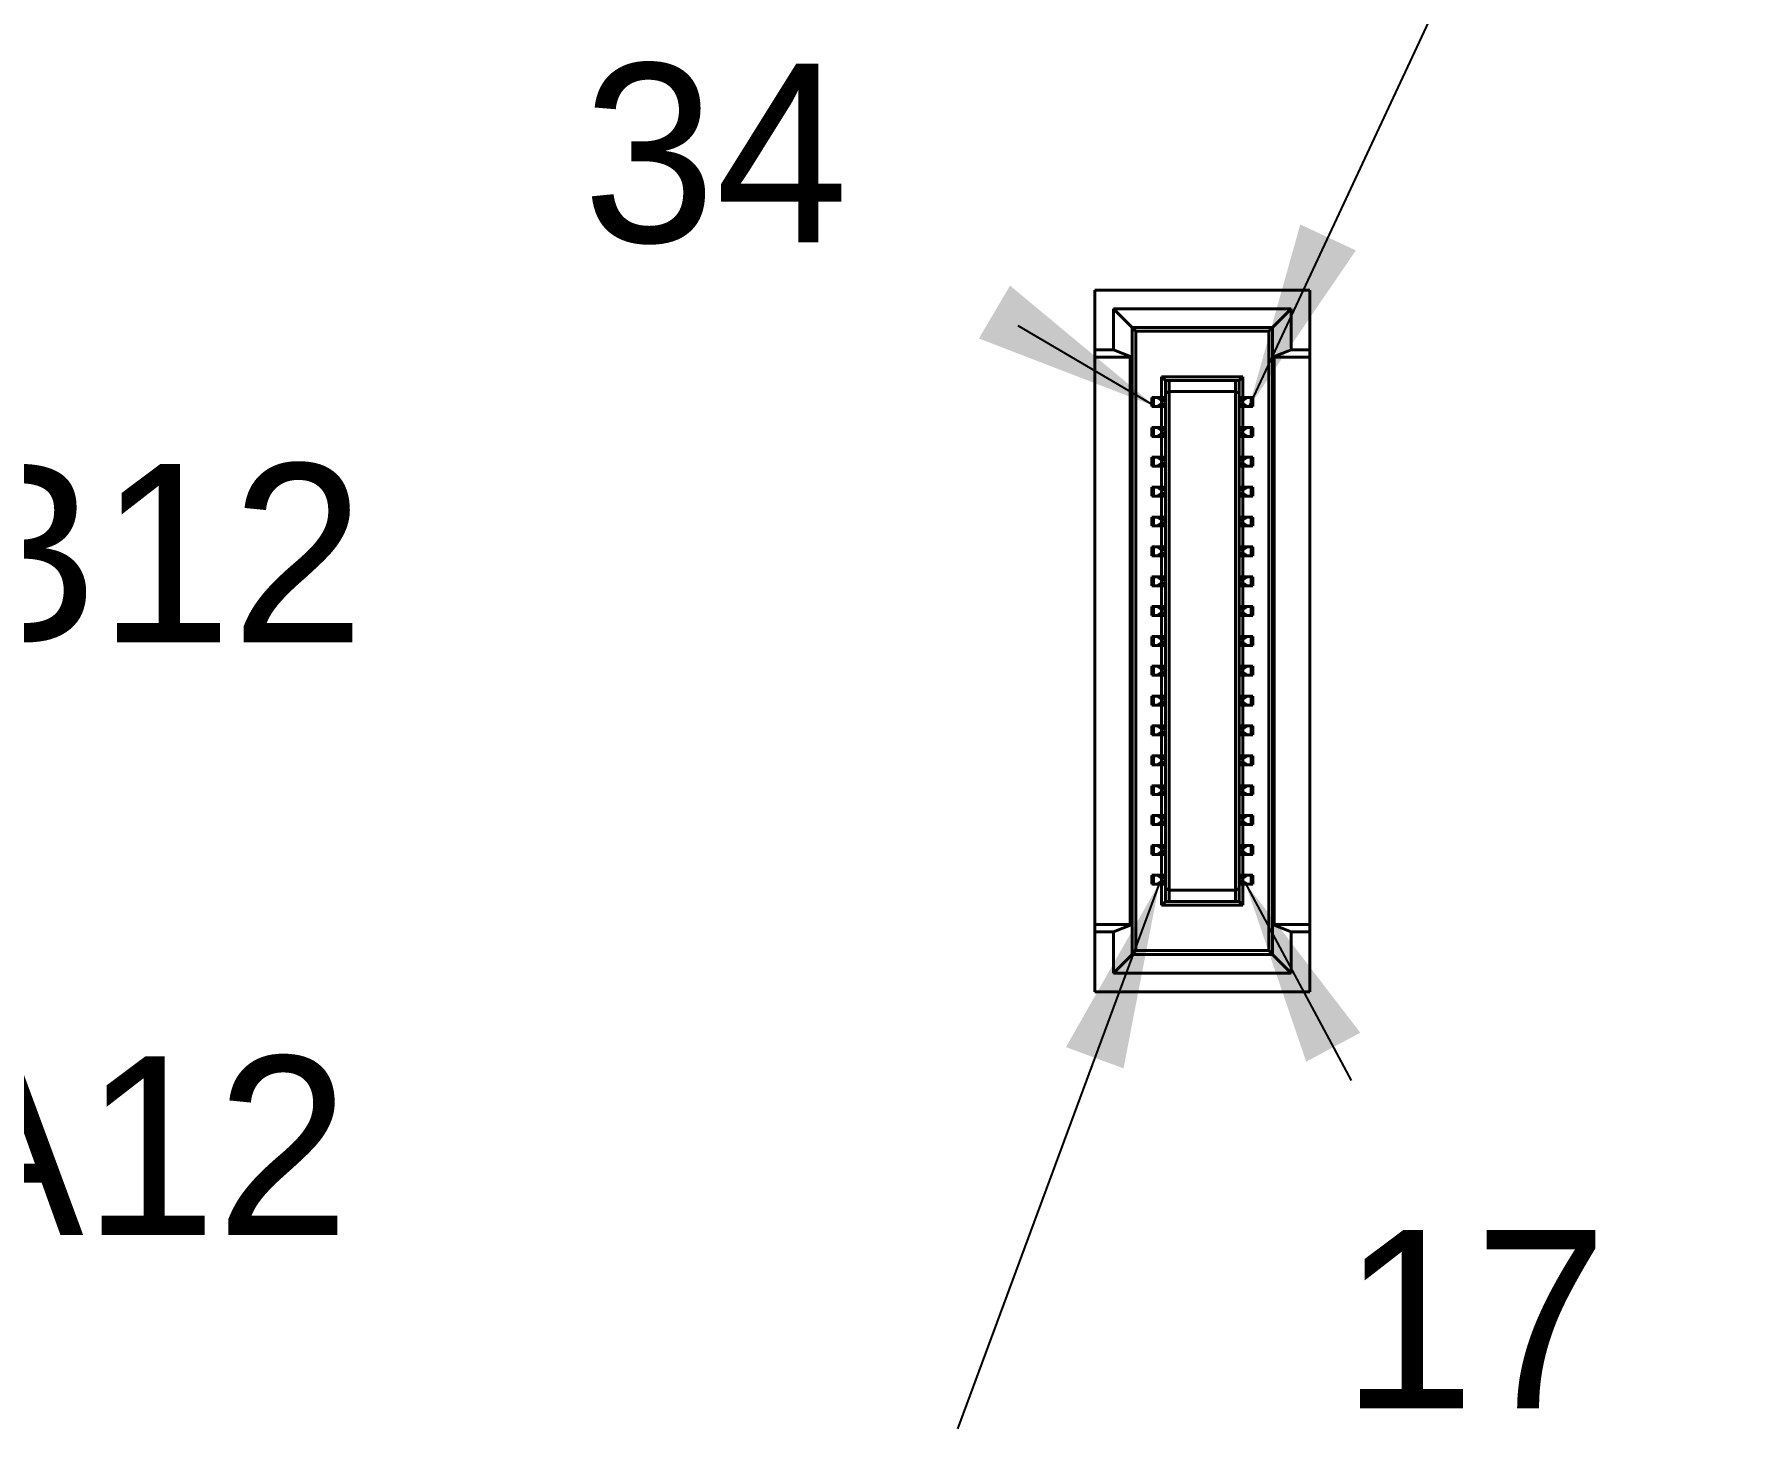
# Model space of a CAD drawing. Header units: millimetres. Extents: x 15 to 205, y 5 to 292.
# Drawn here: x 116.22 to 139.03, y 117.91 to 136.6 of the extents above; entities that cross this region are included whole.
import ezdxf

# ---------------------------------------------------------------- set-up
doc = ezdxf.new("R2010")
doc.units = ezdxf.units.MM
doc.layers.add('Annotations', color=7, linetype='Continuous')
doc.layers.add('Geometries', color=7, linetype='Continuous')
doc.dimstyles.new('ISO-25', dxfattribs={"dimtxt": 2.5, "dimasz": 2.5, "dimexe": 1.25, "dimexo": 0.625, "dimtad": 1, "dimtxsty": 'Standard', "dimcen": 2.5, "dimadec": 0, "dimazin": 0, "dimtfac": 1, "dimtmove": 0, "dimatfit": 3, "dimfxl": 1, "dimarcsym": 0})

msp = doc.modelspace()

# ---------------------------------------------------------------- linework, layer by layer
at = {"layer": 'Geometries', "linetype": 'Continuous', "lineweight": 40}
for p, q in [((130.428, 133.168), (133.308, 133.168)), ((130.428, 133.168), (130.428, 132.368)), ((133.308, 132.368), (133.308, 133.168)), ((130.678, 132.918), (130.928, 132.668)), ((133.058, 132.918), (130.678, 132.918)), ((130.678, 132.918), (130.678, 132.368)), ((133.058, 132.918), (132.808, 132.668)), ((133.058, 132.918), (133.058, 132.368)), ((130.928, 132.668), (130.978, 132.618)), ((130.928, 132.668), (130.928, 132.268)), ((132.808, 132.668), (130.928, 132.668)), ((130.978, 132.618), (130.978, 124.318)), ((130.978, 132.618), (132.758, 132.618)), ((132.808, 132.668), (132.758, 132.618)), ((132.758, 132.618), (132.758, 124.318)), ((132.808, 132.268), (132.808, 132.668)), ((130.428, 132.368), (130.678, 132.368)), ((130.428, 132.268), (130.428, 132.368)), ((130.678, 132.368), (130.928, 132.268)), ((133.058, 132.368), (132.808, 132.268)), ((133.058, 132.368), (133.308, 132.368)), ((133.308, 132.368), (133.308, 132.268)), ((130.428, 124.668), (130.428, 132.268)), ((130.903, 132.268), (130.428, 132.268)), ((130.903, 132.268), (130.903, 124.668)), ((130.928, 132.268), (130.903, 132.268)), ((130.928, 132.268), (130.928, 124.668)), ((132.808, 132.268), (132.808, 124.668)), ((132.833, 132.268), (132.808, 132.268)), ((132.833, 124.668), (132.833, 132.268)), ((132.833, 132.268), (133.308, 132.268)), ((133.308, 132.268), (133.308, 124.668)), ((131.323, 131.728), (131.323, 132.008)), ((131.323, 132.008), (131.373, 131.958)), ((131.323, 132.008), (132.413, 132.008)), ((131.423, 131.958), (131.373, 131.958)), ((131.373, 131.958), (131.373, 131.787)), ((131.423, 131.958), (131.423, 131.808)), ((132.313, 131.958), (131.423, 131.958)), ((132.313, 131.958), (132.363, 131.958)), ((132.313, 131.958), (132.313, 131.808)), ((132.413, 132.008), (132.363, 131.958)), ((132.363, 131.958), (132.363, 131.787)), ((132.413, 131.728), (132.413, 132.008)), ((131.193, 131.728), (131.215, 131.728)), ((131.193, 131.728), (131.193, 131.608)), ((131.264, 131.728), (131.215, 131.728)), ((131.215, 131.608), (131.215, 131.728)), ((131.264, 131.728), (131.323, 131.728)), ((131.323, 131.688), (131.264, 131.728)), ((131.323, 131.648), (131.264, 131.608)), ((131.323, 131.728), (131.373, 131.728)), ((131.373, 131.691), (131.323, 131.688)), ((131.323, 131.648), (131.323, 131.688)), ((131.373, 131.645), (131.323, 131.648)), ((131.373, 131.787), (131.423, 131.808)), ((131.373, 131.728), (131.373, 131.787)), ((131.373, 131.691), (131.373, 131.728)), ((131.373, 131.645), (131.373, 131.691)), ((131.373, 131.608), (131.373, 131.645)), ((131.423, 131.808), (132.313, 131.808)), ((131.423, 125.128), (131.423, 131.808)), ((132.313, 131.808), (132.313, 125.128)), ((132.363, 131.787), (132.313, 131.808)), ((132.363, 131.787), (132.363, 131.728)), ((132.413, 131.728), (132.363, 131.728)), ((132.363, 131.728), (132.363, 131.691)), ((132.363, 131.691), (132.413, 131.688)), ((132.363, 131.691), (132.363, 131.645)), ((132.363, 131.645), (132.413, 131.648)), ((132.363, 131.645), (132.363, 131.608)), ((132.413, 131.688), (132.472, 131.728)), ((132.472, 131.728), (132.413, 131.728)), ((132.413, 131.648), (132.413, 131.688)), ((132.413, 131.648), (132.472, 131.608)), ((132.472, 131.728), (132.521, 131.728)), ((132.543, 131.728), (132.521, 131.728)), ((132.521, 131.608), (132.521, 131.728)), ((132.543, 131.608), (132.543, 131.728)), ((131.193, 131.608), (131.215, 131.608)), ((131.264, 131.608), (131.215, 131.608)), ((131.323, 131.608), (131.264, 131.608)), ((131.323, 131.328), (131.323, 131.608)), ((131.373, 131.608), (131.323, 131.608)), ((131.373, 131.328), (131.373, 131.608)), ((132.363, 131.608), (132.413, 131.608)), ((132.363, 131.608), (132.363, 131.328)), ((132.413, 131.328), (132.413, 131.608)), ((132.413, 131.608), (132.472, 131.608)), ((132.472, 131.608), (132.521, 131.608)), ((132.543, 131.608), (132.521, 131.608)), ((131.193, 131.328), (131.215, 131.328)), ((131.193, 131.328), (131.193, 131.208)), ((131.193, 131.208), (131.215, 131.208)), ((131.264, 131.328), (131.215, 131.328)), ((131.215, 131.208), (131.215, 131.328)), ((131.264, 131.208), (131.215, 131.208)), ((131.264, 131.328), (131.323, 131.328)), ((131.323, 131.288), (131.264, 131.328)), ((131.323, 131.248), (131.264, 131.208)), ((131.323, 131.208), (131.264, 131.208)), ((131.323, 131.328), (131.373, 131.328)), ((131.373, 131.291), (131.323, 131.288)), ((131.323, 131.248), (131.323, 131.288)), ((131.373, 131.245), (131.323, 131.248)), ((131.323, 130.928), (131.323, 131.208)), ((131.373, 131.208), (131.323, 131.208)), ((131.373, 131.291), (131.373, 131.328)), ((131.373, 131.245), (131.373, 131.291)), ((131.373, 131.208), (131.373, 131.245)), ((131.373, 130.928), (131.373, 131.208)), ((132.363, 131.328), (132.363, 131.291)), ((132.413, 131.328), (132.363, 131.328)), ((132.363, 131.291), (132.413, 131.288)), ((132.363, 131.291), (132.363, 131.245)), ((132.363, 131.245), (132.413, 131.248)), ((132.363, 131.245), (132.363, 131.208)), ((132.363, 131.208), (132.413, 131.208)), ((132.363, 131.208), (132.363, 130.928)), ((132.413, 131.288), (132.472, 131.328)), ((132.472, 131.328), (132.413, 131.328)), ((132.413, 131.248), (132.413, 131.288)), ((132.413, 131.248), (132.472, 131.208)), ((132.413, 130.928), (132.413, 131.208)), ((132.413, 131.208), (132.472, 131.208)), ((132.472, 131.328), (132.521, 131.328)), ((132.472, 131.208), (132.521, 131.208)), ((132.543, 131.328), (132.521, 131.328)), ((132.521, 131.208), (132.521, 131.328)), ((132.543, 131.208), (132.521, 131.208)), ((132.543, 131.208), (132.543, 131.328)), ((131.193, 130.928), (131.215, 130.928)), ((131.193, 130.928), (131.193, 130.808)), ((131.193, 130.808), (131.215, 130.808)), ((131.264, 130.928), (131.215, 130.928)), ((131.215, 130.808), (131.215, 130.928)), ((131.264, 130.808), (131.215, 130.808)), ((131.264, 130.928), (131.323, 130.928)), ((131.323, 130.888), (131.264, 130.928)), ((131.323, 130.848), (131.264, 130.808)), ((131.323, 130.808), (131.264, 130.808)), ((131.323, 130.928), (131.373, 130.928)), ((131.373, 130.891), (131.323, 130.888)), ((131.323, 130.848), (131.323, 130.888)), ((131.373, 130.845), (131.323, 130.848)), ((131.323, 130.528), (131.323, 130.808)), ((131.373, 130.808), (131.323, 130.808)), ((131.373, 130.891), (131.373, 130.928)), ((131.373, 130.845), (131.373, 130.891)), ((131.373, 130.808), (131.373, 130.845)), ((131.373, 130.528), (131.373, 130.808)), ((132.413, 130.928), (132.363, 130.928)), ((132.363, 130.928), (132.363, 130.891)), ((132.363, 130.891), (132.413, 130.888)), ((132.363, 130.891), (132.363, 130.845)), ((132.363, 130.845), (132.413, 130.848)), ((132.363, 130.845), (132.363, 130.808)), ((132.363, 130.808), (132.413, 130.808)), ((132.363, 130.808), (132.363, 130.528)), ((132.472, 130.928), (132.413, 130.928)), ((132.413, 130.888), (132.472, 130.928)), ((132.413, 130.848), (132.413, 130.888)), ((132.413, 130.848), (132.472, 130.808)), ((132.413, 130.528), (132.413, 130.808)), ((132.413, 130.808), (132.472, 130.808)), ((132.472, 130.928), (132.521, 130.928)), ((132.472, 130.808), (132.521, 130.808)), ((132.543, 130.928), (132.521, 130.928)), ((132.521, 130.808), (132.521, 130.928)), ((132.543, 130.808), (132.521, 130.808)), ((132.543, 130.808), (132.543, 130.928)), ((131.193, 130.528), (131.215, 130.528)), ((131.193, 130.528), (131.193, 130.408)), ((131.264, 130.528), (131.215, 130.528)), ((131.215, 130.408), (131.215, 130.528)), ((131.264, 130.528), (131.323, 130.528)), ((131.323, 130.488), (131.264, 130.528)), ((131.323, 130.528), (131.373, 130.528)), ((131.373, 130.491), (131.323, 130.488)), ((131.323, 130.448), (131.323, 130.488)), ((131.373, 130.491), (131.373, 130.528)), ((131.373, 130.445), (131.373, 130.491)), ((132.413, 130.528), (132.363, 130.528)), ((132.363, 130.528), (132.363, 130.491)), ((132.363, 130.491), (132.413, 130.488)), ((132.363, 130.491), (132.363, 130.445)), ((132.413, 130.488), (132.472, 130.528)), ((132.472, 130.528), (132.413, 130.528)), ((132.413, 130.448), (132.413, 130.488)), ((132.472, 130.528), (132.521, 130.528)), ((132.543, 130.528), (132.521, 130.528)), ((132.521, 130.408), (132.521, 130.528)), ((132.543, 130.408), (132.543, 130.528)), ((131.193, 130.408), (131.215, 130.408)), ((131.264, 130.408), (131.215, 130.408)), ((131.323, 130.448), (131.264, 130.408)), ((131.323, 130.408), (131.264, 130.408)), ((131.373, 130.445), (131.323, 130.448)), ((131.323, 130.128), (131.323, 130.408)), ((131.373, 130.408), (131.323, 130.408)), ((131.373, 130.408), (131.373, 130.445)), ((131.373, 130.128), (131.373, 130.408)), ((132.363, 130.445), (132.413, 130.448)), ((132.363, 130.445), (132.363, 130.408)), ((132.363, 130.408), (132.413, 130.408)), ((132.363, 130.408), (132.363, 130.128)), ((132.413, 130.448), (132.472, 130.408)), ((132.413, 130.128), (132.413, 130.408)), ((132.413, 130.408), (132.472, 130.408)), ((132.472, 130.408), (132.521, 130.408)), ((132.543, 130.408), (132.521, 130.408)), ((131.193, 130.128), (131.215, 130.128)), ((131.193, 130.128), (131.193, 130.008)), ((131.264, 130.128), (131.215, 130.128)), ((131.215, 130.008), (131.215, 130.128)), ((131.264, 130.128), (131.323, 130.128)), ((131.323, 130.088), (131.264, 130.128)), ((131.323, 130.048), (131.264, 130.008)), ((131.323, 130.128), (131.373, 130.128)), ((131.373, 130.091), (131.323, 130.088)), ((131.323, 130.048), (131.323, 130.088)), ((131.373, 130.045), (131.323, 130.048)), ((131.373, 130.091), (131.373, 130.128)), ((131.373, 130.045), (131.373, 130.091)), ((131.373, 130.008), (131.373, 130.045)), ((132.413, 130.128), (132.363, 130.128)), ((132.363, 130.128), (132.363, 130.091)), ((132.363, 130.091), (132.413, 130.088)), ((132.363, 130.091), (132.363, 130.045)), ((132.363, 130.045), (132.413, 130.048)), ((132.363, 130.045), (132.363, 130.008)), ((132.472, 130.128), (132.413, 130.128)), ((132.413, 130.088), (132.472, 130.128)), ((132.413, 130.048), (132.413, 130.088)), ((132.413, 130.048), (132.472, 130.008)), ((132.472, 130.128), (132.521, 130.128)), ((132.521, 130.008), (132.521, 130.128)), ((132.543, 130.128), (132.521, 130.128)), ((132.543, 130.008), (132.543, 130.128)), ((131.193, 130.008), (131.215, 130.008)), ((131.264, 130.008), (131.215, 130.008)), ((131.323, 130.008), (131.264, 130.008)), ((131.323, 129.728), (131.323, 130.008)), ((131.373, 130.008), (131.323, 130.008)), ((131.373, 129.728), (131.373, 130.008)), ((132.363, 130.008), (132.413, 130.008)), ((132.363, 130.008), (132.363, 129.728)), ((132.413, 129.728), (132.413, 130.008)), ((132.413, 130.008), (132.472, 130.008)), ((132.472, 130.008), (132.521, 130.008)), ((132.543, 130.008), (132.521, 130.008)), ((131.193, 129.728), (131.215, 129.728)), ((131.193, 129.728), (131.193, 129.608)), ((131.193, 129.608), (131.215, 129.608)), ((131.264, 129.728), (131.215, 129.728)), ((131.215, 129.608), (131.215, 129.728)), ((131.264, 129.608), (131.215, 129.608)), ((131.264, 129.728), (131.323, 129.728)), ((131.323, 129.688), (131.264, 129.728)), ((131.323, 129.648), (131.264, 129.608)), ((131.323, 129.608), (131.264, 129.608)), ((131.323, 129.728), (131.373, 129.728)), ((131.373, 129.691), (131.323, 129.688)), ((131.323, 129.648), (131.323, 129.688)), ((131.373, 129.645), (131.323, 129.648)), ((131.323, 129.328), (131.323, 129.608)), ((131.373, 129.608), (131.323, 129.608)), ((131.373, 129.691), (131.373, 129.728)), ((131.373, 129.645), (131.373, 129.691)), ((131.373, 129.608), (131.373, 129.645)), ((131.373, 129.328), (131.373, 129.608)), ((132.413, 129.728), (132.363, 129.728)), ((132.363, 129.728), (132.363, 129.691)), ((132.363, 129.691), (132.363, 129.645)), ((132.363, 129.691), (132.413, 129.688)), ((132.363, 129.645), (132.413, 129.648)), ((132.363, 129.645), (132.363, 129.608)), ((132.363, 129.608), (132.413, 129.608)), ((132.363, 129.608), (132.363, 129.328)), ((132.413, 129.688), (132.472, 129.728)), ((132.472, 129.728), (132.413, 129.728)), ((132.413, 129.648), (132.413, 129.688)), ((132.413, 129.648), (132.472, 129.608)), ((132.413, 129.328), (132.413, 129.608)), ((132.413, 129.608), (132.472, 129.608)), ((132.472, 129.728), (132.521, 129.728)), ((132.472, 129.608), (132.521, 129.608)), ((132.521, 129.608), (132.521, 129.728)), ((132.543, 129.728), (132.521, 129.728)), ((132.543, 129.608), (132.521, 129.608)), ((132.543, 129.608), (132.543, 129.728)), ((131.193, 129.328), (131.193, 129.208)), ((131.193, 129.328), (131.215, 129.328)), ((131.193, 129.208), (131.215, 129.208)), ((131.264, 129.328), (131.215, 129.328)), ((131.215, 129.208), (131.215, 129.328)), ((131.264, 129.208), (131.215, 129.208)), ((131.264, 129.328), (131.323, 129.328)), ((131.323, 129.288), (131.264, 129.328)), ((131.323, 129.248), (131.264, 129.208)), ((131.323, 129.208), (131.264, 129.208)), ((131.323, 129.328), (131.373, 129.328)), ((131.373, 129.291), (131.323, 129.288)), ((131.323, 129.248), (131.323, 129.288)), ((131.373, 129.245), (131.323, 129.248)), ((131.323, 128.928), (131.323, 129.208)), ((131.373, 129.208), (131.323, 129.208)), ((131.373, 129.291), (131.373, 129.328)), ((131.373, 129.245), (131.373, 129.291)), ((131.373, 129.208), (131.373, 129.245)), ((131.373, 128.928), (131.373, 129.208)), ((132.413, 129.328), (132.363, 129.328)), ((132.363, 129.328), (132.363, 129.291)), ((132.363, 129.291), (132.413, 129.288)), ((132.363, 129.291), (132.363, 129.245)), ((132.363, 129.245), (132.413, 129.248)), ((132.363, 129.245), (132.363, 129.208)), ((132.363, 129.208), (132.413, 129.208)), ((132.363, 129.208), (132.363, 128.928)), ((132.472, 129.328), (132.413, 129.328)), ((132.413, 129.288), (132.472, 129.328)), ((132.413, 129.248), (132.413, 129.288)), ((132.413, 129.248), (132.472, 129.208)), ((132.413, 128.928), (132.413, 129.208)), ((132.413, 129.208), (132.472, 129.208)), ((132.472, 129.328), (132.521, 129.328)), ((132.472, 129.208), (132.521, 129.208)), ((132.543, 129.328), (132.521, 129.328)), ((132.521, 129.208), (132.521, 129.328)), ((132.543, 129.208), (132.521, 129.208)), ((132.543, 129.208), (132.543, 129.328)), ((131.193, 128.928), (131.215, 128.928)), ((131.193, 128.928), (131.193, 128.808)), ((131.264, 128.928), (131.215, 128.928)), ((131.215, 128.808), (131.215, 128.928)), ((131.264, 128.928), (131.323, 128.928)), ((131.323, 128.888), (131.264, 128.928)), ((131.323, 128.928), (131.373, 128.928)), ((131.373, 128.891), (131.323, 128.888)), ((131.323, 128.848), (131.323, 128.888)), ((131.373, 128.891), (131.373, 128.928)), ((131.373, 128.845), (131.373, 128.891)), ((132.413, 128.928), (132.363, 128.928)), ((132.363, 128.928), (132.363, 128.891)), ((132.363, 128.891), (132.413, 128.888)), ((132.363, 128.891), (132.363, 128.845)), ((132.472, 128.928), (132.413, 128.928)), ((132.413, 128.888), (132.472, 128.928)), ((132.413, 128.848), (132.413, 128.888)), ((132.472, 128.928), (132.521, 128.928)), ((132.521, 128.808), (132.521, 128.928)), ((132.543, 128.928), (132.521, 128.928)), ((132.543, 128.808), (132.543, 128.928)), ((131.193, 128.808), (131.215, 128.808)), ((131.264, 128.808), (131.215, 128.808)), ((131.323, 128.848), (131.264, 128.808)), ((131.323, 128.808), (131.264, 128.808)), ((131.373, 128.845), (131.323, 128.848)), ((131.323, 128.528), (131.323, 128.808)), ((131.373, 128.808), (131.323, 128.808)), ((131.373, 128.808), (131.373, 128.845)), ((131.373, 128.528), (131.373, 128.808)), ((132.363, 128.845), (132.413, 128.848)), ((132.363, 128.845), (132.363, 128.808)), ((132.363, 128.808), (132.363, 128.528)), ((132.363, 128.808), (132.413, 128.808)), ((132.413, 128.848), (132.472, 128.808)), ((132.413, 128.528), (132.413, 128.808)), ((132.413, 128.808), (132.472, 128.808)), ((132.472, 128.808), (132.521, 128.808)), ((132.543, 128.808), (132.521, 128.808)), ((131.193, 128.528), (131.193, 128.408)), ((131.193, 128.528), (131.215, 128.528)), ((131.264, 128.528), (131.215, 128.528)), ((131.215, 128.408), (131.215, 128.528)), ((131.264, 128.528), (131.323, 128.528)), ((131.323, 128.488), (131.264, 128.528)), ((131.323, 128.448), (131.264, 128.408)), ((131.323, 128.528), (131.373, 128.528)), ((131.373, 128.491), (131.323, 128.488)), ((131.323, 128.448), (131.323, 128.488)), ((131.373, 128.445), (131.323, 128.448)), ((131.373, 128.491), (131.373, 128.528)), ((131.373, 128.445), (131.373, 128.491)), ((131.373, 128.408), (131.373, 128.445)), ((132.363, 128.528), (132.363, 128.491)), ((132.413, 128.528), (132.363, 128.528)), ((132.363, 128.491), (132.413, 128.488)), ((132.363, 128.491), (132.363, 128.445)), ((132.363, 128.445), (132.413, 128.448)), ((132.363, 128.445), (132.363, 128.408)), ((132.472, 128.528), (132.413, 128.528)), ((132.413, 128.488), (132.472, 128.528)), ((132.413, 128.448), (132.413, 128.488)), ((132.413, 128.448), (132.472, 128.408)), ((132.472, 128.528), (132.521, 128.528)), ((132.543, 128.528), (132.521, 128.528)), ((132.521, 128.408), (132.521, 128.528)), ((132.543, 128.408), (132.543, 128.528)), ((131.193, 128.408), (131.215, 128.408)), ((131.264, 128.408), (131.215, 128.408)), ((131.323, 128.408), (131.264, 128.408)), ((131.323, 128.128), (131.323, 128.408)), ((131.373, 128.408), (131.323, 128.408)), ((131.373, 128.128), (131.373, 128.408)), ((132.363, 128.408), (132.413, 128.408)), ((132.363, 128.408), (132.363, 128.128)), ((132.413, 128.128), (132.413, 128.408)), ((132.413, 128.408), (132.472, 128.408)), ((132.472, 128.408), (132.521, 128.408)), ((132.543, 128.408), (132.521, 128.408)), ((131.193, 128.128), (131.215, 128.128)), ((131.193, 128.128), (131.193, 128.008)), ((131.193, 128.008), (131.215, 128.008)), ((131.264, 128.128), (131.215, 128.128)), ((131.215, 128.008), (131.215, 128.128)), ((131.264, 128.008), (131.215, 128.008)), ((131.264, 128.128), (131.323, 128.128)), ((131.323, 128.088), (131.264, 128.128)), ((131.323, 128.048), (131.264, 128.008)), ((131.323, 128.008), (131.264, 128.008)), ((131.323, 128.128), (131.373, 128.128)), ((131.373, 128.091), (131.323, 128.088)), ((131.323, 128.048), (131.323, 128.088)), ((131.373, 128.045), (131.323, 128.048)), ((131.323, 127.728), (131.323, 128.008)), ((131.373, 128.008), (131.323, 128.008)), ((131.373, 128.091), (131.373, 128.128)), ((131.373, 128.045), (131.373, 128.091)), ((131.373, 128.008), (131.373, 128.045)), ((131.373, 127.728), (131.373, 128.008)), ((132.413, 128.128), (132.363, 128.128)), ((132.363, 128.128), (132.363, 128.091)), ((132.363, 128.091), (132.413, 128.088)), ((132.363, 128.091), (132.363, 128.045)), ((132.363, 128.045), (132.413, 128.048)), ((132.363, 128.045), (132.363, 128.008)), ((132.363, 128.008), (132.413, 128.008)), ((132.363, 128.008), (132.363, 127.728)), ((132.413, 128.088), (132.472, 128.128)), ((132.472, 128.128), (132.413, 128.128)), ((132.413, 128.048), (132.413, 128.088)), ((132.413, 128.048), (132.472, 128.008)), ((132.413, 127.728), (132.413, 128.008)), ((132.413, 128.008), (132.472, 128.008)), ((132.472, 128.128), (132.521, 128.128)), ((132.472, 128.008), (132.521, 128.008)), ((132.543, 128.128), (132.521, 128.128)), ((132.521, 128.008), (132.521, 128.128)), ((132.543, 128.008), (132.521, 128.008)), ((132.543, 128.008), (132.543, 128.128)), ((131.193, 127.728), (131.215, 127.728)), ((131.193, 127.728), (131.193, 127.608)), ((131.193, 127.608), (131.215, 127.608)), ((131.264, 127.728), (131.215, 127.728)), ((131.215, 127.608), (131.215, 127.728)), ((131.264, 127.608), (131.215, 127.608)), ((131.323, 127.688), (131.264, 127.728)), ((131.264, 127.728), (131.323, 127.728)), ((131.323, 127.648), (131.264, 127.608)), ((131.323, 127.608), (131.264, 127.608)), ((131.323, 127.728), (131.373, 127.728)), ((131.373, 127.691), (131.323, 127.688)), ((131.323, 127.648), (131.323, 127.688)), ((131.373, 127.645), (131.323, 127.648)), ((131.323, 127.328), (131.323, 127.608)), ((131.373, 127.608), (131.323, 127.608)), ((131.373, 127.691), (131.373, 127.728)), ((131.373, 127.645), (131.373, 127.691)), ((131.373, 127.608), (131.373, 127.645)), ((131.373, 127.328), (131.373, 127.608)), ((132.363, 127.728), (132.363, 127.691)), ((132.413, 127.728), (132.363, 127.728)), ((132.363, 127.691), (132.413, 127.688)), ((132.363, 127.691), (132.363, 127.645)), ((132.363, 127.645), (132.413, 127.648)), ((132.363, 127.645), (132.363, 127.608)), ((132.363, 127.608), (132.413, 127.608)), ((132.363, 127.608), (132.363, 127.328)), ((132.472, 127.728), (132.413, 127.728)), ((132.413, 127.688), (132.472, 127.728)), ((132.413, 127.648), (132.413, 127.688)), ((132.413, 127.648), (132.472, 127.608)), ((132.413, 127.328), (132.413, 127.608)), ((132.413, 127.608), (132.472, 127.608)), ((132.472, 127.728), (132.521, 127.728)), ((132.472, 127.608), (132.521, 127.608)), ((132.521, 127.608), (132.521, 127.728)), ((132.543, 127.728), (132.521, 127.728)), ((132.543, 127.608), (132.521, 127.608)), ((132.543, 127.608), (132.543, 127.728)), ((131.193, 127.328), (131.193, 127.208)), ((131.193, 127.328), (131.215, 127.328)), ((131.215, 127.208), (131.215, 127.328)), ((131.264, 127.328), (131.215, 127.328)), ((131.264, 127.328), (131.323, 127.328)), ((131.323, 127.288), (131.264, 127.328)), ((131.323, 127.328), (131.373, 127.328)), ((131.373, 127.291), (131.323, 127.288)), ((131.323, 127.248), (131.323, 127.288)), ((131.373, 127.291), (131.373, 127.328)), ((131.373, 127.245), (131.373, 127.291)), ((132.413, 127.328), (132.363, 127.328)), ((132.363, 127.328), (132.363, 127.291)), ((132.363, 127.291), (132.413, 127.288)), ((132.363, 127.291), (132.363, 127.245)), ((132.413, 127.288), (132.472, 127.328)), ((132.472, 127.328), (132.413, 127.328)), ((132.413, 127.248), (132.413, 127.288)), ((132.472, 127.328), (132.521, 127.328)), ((132.543, 127.328), (132.521, 127.328)), ((132.521, 127.208), (132.521, 127.328)), ((132.543, 127.208), (132.543, 127.328)), ((131.193, 127.208), (131.215, 127.208)), ((131.264, 127.208), (131.215, 127.208)), ((131.323, 127.248), (131.264, 127.208)), ((131.323, 127.208), (131.264, 127.208)), ((131.373, 127.245), (131.323, 127.248)), ((131.323, 126.928), (131.323, 127.208)), ((131.373, 127.208), (131.323, 127.208)), ((131.373, 127.208), (131.373, 127.245)), ((131.373, 126.928), (131.373, 127.208)), ((132.363, 127.245), (132.413, 127.248)), ((132.363, 127.245), (132.363, 127.208)), ((132.363, 127.208), (132.413, 127.208)), ((132.363, 127.208), (132.363, 126.928)), ((132.413, 127.248), (132.472, 127.208)), ((132.413, 126.928), (132.413, 127.208)), ((132.413, 127.208), (132.472, 127.208)), ((132.472, 127.208), (132.521, 127.208)), ((132.543, 127.208), (132.521, 127.208)), ((131.193, 126.928), (131.215, 126.928)), ((131.193, 126.928), (131.193, 126.808)), ((131.215, 126.808), (131.215, 126.928)), ((131.264, 126.928), (131.215, 126.928)), ((131.264, 126.928), (131.323, 126.928)), ((131.323, 126.888), (131.264, 126.928)), ((131.323, 126.848), (131.264, 126.808)), ((131.323, 126.928), (131.373, 126.928)), ((131.373, 126.891), (131.323, 126.888)), ((131.323, 126.848), (131.323, 126.888)), ((131.373, 126.845), (131.323, 126.848)), ((131.373, 126.891), (131.373, 126.928)), ((131.373, 126.845), (131.373, 126.891)), ((131.373, 126.808), (131.373, 126.845)), ((132.413, 126.928), (132.363, 126.928)), ((132.363, 126.928), (132.363, 126.891)), ((132.363, 126.891), (132.413, 126.888)), ((132.363, 126.891), (132.363, 126.845)), ((132.363, 126.845), (132.413, 126.848)), ((132.363, 126.845), (132.363, 126.808)), ((132.413, 126.888), (132.472, 126.928)), ((132.472, 126.928), (132.413, 126.928)), ((132.413, 126.848), (132.413, 126.888)), ((132.413, 126.848), (132.472, 126.808)), ((132.472, 126.928), (132.521, 126.928)), ((132.543, 126.928), (132.521, 126.928)), ((132.521, 126.808), (132.521, 126.928)), ((132.543, 126.808), (132.543, 126.928)), ((131.193, 126.808), (131.215, 126.808)), ((131.264, 126.808), (131.215, 126.808)), ((131.323, 126.808), (131.264, 126.808)), ((131.323, 126.528), (131.323, 126.808)), ((131.373, 126.808), (131.323, 126.808)), ((131.373, 126.528), (131.373, 126.808)), ((132.363, 126.808), (132.363, 126.528)), ((132.363, 126.808), (132.413, 126.808)), ((132.413, 126.528), (132.413, 126.808)), ((132.413, 126.808), (132.472, 126.808)), ((132.472, 126.808), (132.521, 126.808)), ((132.543, 126.808), (132.521, 126.808)), ((131.193, 126.528), (131.215, 126.528)), ((131.193, 126.528), (131.193, 126.408)), ((131.193, 126.408), (131.215, 126.408)), ((131.215, 126.408), (131.215, 126.528)), ((131.264, 126.528), (131.215, 126.528)), ((131.264, 126.408), (131.215, 126.408)), ((131.264, 126.528), (131.323, 126.528)), ((131.323, 126.488), (131.264, 126.528)), ((131.323, 126.448), (131.264, 126.408)), ((131.323, 126.408), (131.264, 126.408)), ((131.323, 126.528), (131.373, 126.528)), ((131.373, 126.491), (131.323, 126.488)), ((131.323, 126.448), (131.323, 126.488)), ((131.373, 126.445), (131.323, 126.448)), ((131.323, 126.128), (131.323, 126.408)), ((131.373, 126.408), (131.323, 126.408)), ((131.373, 126.491), (131.373, 126.528)), ((131.373, 126.445), (131.373, 126.491)), ((131.373, 126.408), (131.373, 126.445)), ((131.373, 126.128), (131.373, 126.408)), ((132.413, 126.528), (132.363, 126.528)), ((132.363, 126.528), (132.363, 126.491)), ((132.363, 126.491), (132.413, 126.488)), ((132.363, 126.491), (132.363, 126.445)), ((132.363, 126.445), (132.413, 126.448)), ((132.363, 126.445), (132.363, 126.408)), ((132.363, 126.408), (132.413, 126.408)), ((132.363, 126.408), (132.363, 126.128)), ((132.472, 126.528), (132.413, 126.528)), ((132.413, 126.488), (132.472, 126.528)), ((132.413, 126.448), (132.413, 126.488)), ((132.413, 126.448), (132.472, 126.408)), ((132.413, 126.128), (132.413, 126.408)), ((132.413, 126.408), (132.472, 126.408)), ((132.472, 126.528), (132.521, 126.528)), ((132.472, 126.408), (132.521, 126.408)), ((132.521, 126.408), (132.521, 126.528)), ((132.543, 126.528), (132.521, 126.528)), ((132.543, 126.408), (132.521, 126.408)), ((132.543, 126.408), (132.543, 126.528)), ((131.193, 126.128), (131.215, 126.128)), ((131.193, 126.128), (131.193, 126.008)), ((131.193, 126.008), (131.215, 126.008)), ((131.264, 126.128), (131.215, 126.128)), ((131.215, 126.008), (131.215, 126.128)), ((131.264, 126.008), (131.215, 126.008)), ((131.264, 126.128), (131.323, 126.128)), ((131.323, 126.088), (131.264, 126.128)), ((131.323, 126.048), (131.264, 126.008)), ((131.323, 126.008), (131.264, 126.008)), ((131.323, 126.128), (131.373, 126.128)), ((131.373, 126.091), (131.323, 126.088)), ((131.323, 126.048), (131.323, 126.088)), ((131.373, 126.045), (131.323, 126.048)), ((131.323, 125.728), (131.323, 126.008)), ((131.373, 126.008), (131.323, 126.008)), ((131.373, 126.091), (131.373, 126.128)), ((131.373, 126.045), (131.373, 126.091)), ((131.373, 126.008), (131.373, 126.045)), ((131.373, 125.728), (131.373, 126.008)), ((132.413, 126.128), (132.363, 126.128)), ((132.363, 126.128), (132.363, 126.091)), ((132.363, 126.091), (132.363, 126.045)), ((132.363, 126.091), (132.413, 126.088)), ((132.363, 126.045), (132.413, 126.048)), ((132.363, 126.045), (132.363, 126.008)), ((132.363, 126.008), (132.363, 125.728)), ((132.363, 126.008), (132.413, 126.008)), ((132.472, 126.128), (132.413, 126.128)), ((132.413, 126.088), (132.472, 126.128)), ((132.413, 126.048), (132.413, 126.088)), ((132.413, 126.048), (132.472, 126.008)), ((132.413, 125.728), (132.413, 126.008)), ((132.413, 126.008), (132.472, 126.008)), ((132.472, 126.128), (132.521, 126.128)), ((132.472, 126.008), (132.521, 126.008)), ((132.521, 126.008), (132.521, 126.128)), ((132.543, 126.128), (132.521, 126.128)), ((132.543, 126.008), (132.521, 126.008)), ((132.543, 126.008), (132.543, 126.128)), ((131.193, 125.728), (131.215, 125.728)), ((131.193, 125.728), (131.193, 125.608)), ((131.264, 125.728), (131.215, 125.728)), ((131.215, 125.608), (131.215, 125.728)), ((131.264, 125.728), (131.323, 125.728)), ((131.323, 125.688), (131.264, 125.728)), ((131.323, 125.728), (131.373, 125.728)), ((131.373, 125.691), (131.323, 125.688)), ((131.323, 125.648), (131.323, 125.688)), ((131.373, 125.691), (131.373, 125.728)), ((131.373, 125.645), (131.373, 125.691)), ((132.413, 125.728), (132.363, 125.728)), ((132.363, 125.728), (132.363, 125.691)), ((132.363, 125.691), (132.413, 125.688)), ((132.363, 125.691), (132.363, 125.645)), ((132.472, 125.728), (132.413, 125.728)), ((132.413, 125.688), (132.472, 125.728)), ((132.413, 125.648), (132.413, 125.688)), ((132.472, 125.728), (132.521, 125.728)), ((132.543, 125.728), (132.521, 125.728)), ((132.521, 125.608), (132.521, 125.728)), ((132.543, 125.608), (132.543, 125.728)), ((131.193, 125.608), (131.215, 125.608)), ((131.264, 125.608), (131.215, 125.608)), ((131.323, 125.648), (131.264, 125.608)), ((131.323, 125.608), (131.264, 125.608)), ((131.373, 125.645), (131.323, 125.648)), ((131.323, 125.328), (131.323, 125.608)), ((131.373, 125.608), (131.323, 125.608)), ((131.373, 125.608), (131.373, 125.645)), ((131.373, 125.328), (131.373, 125.608)), ((132.363, 125.645), (132.413, 125.648)), ((132.363, 125.645), (132.363, 125.608)), ((132.363, 125.608), (132.413, 125.608)), ((132.363, 125.608), (132.363, 125.328)), ((132.413, 125.648), (132.472, 125.608)), ((132.413, 125.328), (132.413, 125.608)), ((132.413, 125.608), (132.472, 125.608)), ((132.472, 125.608), (132.521, 125.608)), ((132.543, 125.608), (132.521, 125.608)), ((131.193, 125.328), (131.215, 125.328)), ((131.193, 125.328), (131.193, 125.208)), ((131.264, 125.328), (131.215, 125.328)), ((131.215, 125.208), (131.215, 125.328)), ((131.264, 125.328), (131.323, 125.328)), ((131.323, 125.288), (131.264, 125.328)), ((131.323, 125.248), (131.264, 125.208)), ((131.323, 125.328), (131.373, 125.328)), ((131.373, 125.291), (131.323, 125.288)), ((131.323, 125.248), (131.323, 125.288)), ((131.373, 125.245), (131.323, 125.248)), ((131.373, 125.291), (131.373, 125.328)), ((131.373, 125.245), (131.373, 125.291)), ((131.373, 125.208), (131.373, 125.245)), ((132.413, 125.328), (132.363, 125.328)), ((132.363, 125.328), (132.363, 125.291)), ((132.363, 125.291), (132.413, 125.288)), ((132.363, 125.291), (132.363, 125.245)), ((132.363, 125.245), (132.413, 125.248)), ((132.363, 125.245), (132.363, 125.208)), ((132.413, 125.288), (132.472, 125.328)), ((132.472, 125.328), (132.413, 125.328)), ((132.413, 125.248), (132.413, 125.288)), ((132.413, 125.248), (132.472, 125.208)), ((132.472, 125.328), (132.521, 125.328)), ((132.543, 125.328), (132.521, 125.328)), ((132.521, 125.208), (132.521, 125.328)), ((132.543, 125.208), (132.543, 125.328)), ((131.193, 125.208), (131.215, 125.208)), ((131.264, 125.208), (131.215, 125.208)), ((131.323, 125.208), (131.264, 125.208)), ((131.323, 124.928), (131.323, 125.208)), ((131.373, 125.208), (131.323, 125.208)), ((131.373, 125.149), (131.373, 125.208)), ((131.373, 125.149), (131.423, 125.128)), ((131.373, 124.978), (131.373, 125.149)), ((132.313, 125.128), (131.423, 125.128)), ((131.423, 124.978), (131.423, 125.128)), ((132.363, 125.149), (132.313, 125.128)), ((132.313, 124.978), (132.313, 125.128)), ((132.363, 125.208), (132.413, 125.208)), ((132.363, 125.208), (132.363, 125.149)), ((132.363, 124.978), (132.363, 125.149)), ((132.413, 124.928), (132.413, 125.208)), ((132.413, 125.208), (132.472, 125.208)), ((132.472, 125.208), (132.521, 125.208)), ((132.543, 125.208), (132.521, 125.208)), ((131.373, 124.978), (131.323, 124.928)), ((131.323, 124.928), (132.413, 124.928)), ((131.373, 124.978), (131.423, 124.978)), ((132.313, 124.978), (131.423, 124.978)), ((132.363, 124.978), (132.313, 124.978)), ((132.363, 124.978), (132.413, 124.928)), ((130.428, 124.668), (130.903, 124.668)), ((130.428, 124.568), (130.428, 124.668)), ((130.678, 124.568), (130.428, 124.568)), ((130.428, 123.768), (130.428, 124.568)), ((130.678, 124.568), (130.928, 124.668)), ((130.678, 124.018), (130.678, 124.568)), ((130.903, 124.668), (130.928, 124.668)), ((130.928, 124.668), (130.928, 124.268)), ((132.833, 124.668), (132.808, 124.668)), ((132.808, 124.268), (132.808, 124.668)), ((133.058, 124.568), (132.808, 124.668)), ((132.833, 124.668), (133.308, 124.668)), ((133.058, 124.568), (133.308, 124.568)), ((133.058, 124.018), (133.058, 124.568)), ((133.308, 124.568), (133.308, 124.668)), ((133.308, 123.768), (133.308, 124.568)), ((130.978, 124.318), (130.928, 124.268)), ((130.978, 124.318), (132.758, 124.318)), ((132.808, 124.268), (132.758, 124.318)), ((130.678, 124.018), (130.928, 124.268)), ((130.928, 124.268), (132.808, 124.268)), ((133.058, 124.018), (132.808, 124.268)), ((130.678, 124.018), (133.058, 124.018)), ((130.428, 123.768), (133.308, 123.768))]:
    msp.add_line(p, q, dxfattribs=at)

# ---------------------------------------------------------------- texts
at = {"layer": 'Annotations', "linetype": 'Continuous', "lineweight": 15, "char_height": 1.79438, "width": 84.66672, "attachment_point": 4}
for s, insert in [('{\\fSF-Mono-Regular-Extended.ttf|b0|i0|c0|p0;\\H1.333333x;34}', (123.569, 134.989)), ('{\\fSF-Mono-Regular-Extended.ttf|b0|i0|c0|p0;\\H1.333333x;B12}', (114.952, 129.644)), ('{\\fSF-Mono-Regular-Extended.ttf|b0|i0|c0|p0;\\H1.333333x;A12}', (114.749, 121.706)), ('{\\fSF-Mono-Regular-Extended.ttf|b0|i0|c0|p0;\\H1.333333x;17}', (133.736, 119.381))]:
    msp.add_mtext(s, dxfattribs=dict(at, insert=insert))

# ---------------------------------------------------------------- leaders
at = {"layer": 'Annotations', "linetype": 'Continuous', "lineweight": 15}
for points in [[(132.496, 131.608), (152.649, 174.805)], [(131.24, 131.608), (129.401, 132.688)], [(131.294, 125.228), (128.589, 117.91)], [(132.442, 125.228), (133.862, 122.577)]]:
    msp.add_leader(points, dimstyle='ISO-25', dxfattribs=at)

doc.saveas('drawing.dxf')
